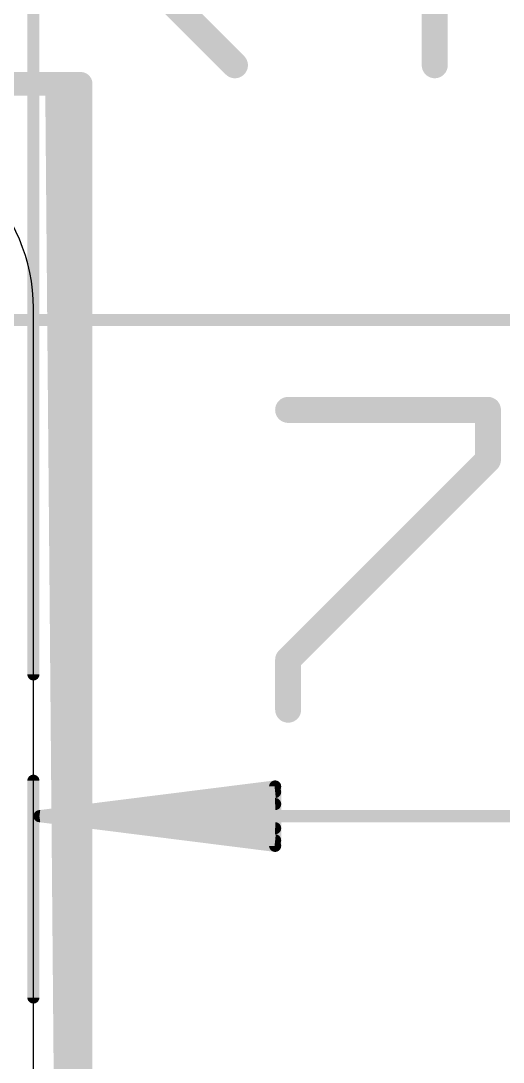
# Model space of a CAD drawing. Extents: x -5.8 to 38.5, y -8.1 to 30.4.
# Drawn here: x 25.26 to 30.45, y 4.09 to 15.28 of the extents above; entities that cross this region are included whole.
import ezdxf

# ---------------------------------------------------------------- set-up
doc = ezdxf.new("R2010")
doc.units = 0
for name, color, linetype in [('1', 12, 'CONTINUOUS'), ('16', 132, 'CONTINUOUS'), ('20', 53, 'CONTINUOUS'), ('51', 253, 'CONTINUOUS')]:
    doc.layers.add(name, color=color, linetype=linetype)

msp = doc.modelspace()

# ---------------------------------------------------------------- linework, layer by layer
at = {"layer": '1', "const_width": 0.254}
for points in [[(25.654, 14.605), (3.048, 14.605)], [(25.7645, 1.678), (25.654, 14.605)]]:
    msp.add_lwpolyline(points, dxfattribs=at)
at = {"layer": '1', "const_width": 0.127}
for points in [[(25.7175, 14.6055, 1), (25.5905, 14.6045)], [(25.654, 14.5415, 1), (25.654, 14.6685)]]:
    msp.add_lwpolyline(points, format="xyb", dxfattribs=at)
at = {"layer": '16', "const_width": 0.254}
for points in [[(25.908, 14.605), (3.175, 14.605)], [(25.908, 1.2461), (25.908, 14.605)]]:
    msp.add_lwpolyline(points, dxfattribs=at)
at = {"layer": '16', "const_width": 0.127}
for points in [[(25.9715, 14.605, 1), (25.8445, 14.605)], [(25.908, 14.5415, 1), (25.908, 14.6685)]]:
    msp.add_lwpolyline(points, format="xyb", dxfattribs=at)
at = {"layer": '20'}
msp.add_line((25.4, 1.905), (25.4, 12.192), dxfattribs=at)
msp.add_arc((23.495, 12.192), 1.905, 0, 90, dxfattribs=at)
at = {"layer": '51'}
for points, const_width in [([(25.4, 8.255), (25.4, 18.079)], 0.13), ([(29.7163, 14.8047), (29.7163, 16.9536)], 0.2794), ([(27.5674, 14.8047), (26.4929, 15.8792)], 0.2794), ([(23.368, 12.065), (32.811, 12.065)], 0.13), ([(28.1397, 11.0991), (30.2886, 11.0991)], 0.2794), ([(30.2886, 11.0991), (30.2886, 10.5618)], 0.2794), ([(30.2886, 10.5618), (28.1397, 8.4129)], 0.2794), ([(28.1397, 8.4129), (28.1397, 7.8757)], 0.2794), ([(25.4, 7.112), (25.4, 4.781)], 0.13), ([(25.465, 6.731), (28, 7.0502)], 0.13), ([(25.465, 6.731), (28, 6.991)], 0.13), ([(28, 7.0502), (28, 6.4118)], 0.13), ([(25.465, 6.731), (28, 6.861)], 0.13), ([(25.465, 6.731), (37.7471, 6.731)], 0.13), ([(28, 6.4118), (25.465, 6.731)], 0.13), ([(28, 6.601), (25.465, 6.731)], 0.13), ([(28, 6.471), (25.465, 6.731)], 0.13)]:
    msp.add_lwpolyline(points, dxfattribs=dict(at, const_width=const_width))
for points, const_width in [([(27.518, 14.7553, 1), (27.6168, 14.8541)], 0.1397), ([(29.6465, 14.8047, 1), (29.7861, 14.8047)], 0.1397), ([(28.1397, 11.1689, 1), (28.1397, 11.0292)], 0.1397), ([(30.3585, 11.0991, 1), (30.2188, 11.0991)], 0.1397), ([(30.2886, 11.0292, 1), (30.2886, 11.1689)], 0.1397), ([(30.338, 10.5124, 1), (30.2392, 10.6112)], 0.1397), ([(30.2188, 10.5618, 1), (30.3585, 10.5618)], 0.1397), ([(28.0903, 8.4623, 1), (28.1891, 8.3635)], 0.1397), ([(28.2096, 8.4129, 1), (28.0699, 8.4129)], 0.1397), ([(25.3675, 8.255, 1), (25.4325, 8.255)], 0.065), ([(28.0699, 7.8757, 1), (28.2096, 7.8757)], 0.1397), ([(25.4325, 7.112, 1), (25.3675, 7.112)], 0.065), ([(28.0325, 7.0502, 1), (27.9675, 7.0502)], 0.065), ([(28.0041, 7.018, 1), (27.9959, 7.0825)], 0.065), ([(28.0033, 6.9587, 1), (27.9967, 7.0233)], 0.065), ([(28.0017, 6.8285, 1), (27.9983, 6.8935)], 0.065), ([(25.465, 6.7635, 1), (25.465, 6.6985)], 0.065), ([(25.4691, 6.7632, 1), (25.4609, 6.6988)], 0.065), ([(25.4633, 6.7635, 1), (25.4667, 6.6985)], 0.065), ([(25.4667, 6.7635, 1), (25.4633, 6.6985)], 0.065), ([(25.4683, 6.7633, 1), (25.4617, 6.6987)], 0.065), ([(25.4617, 6.7633, 1), (25.4683, 6.6987)], 0.065), ([(25.4609, 6.7632, 1), (25.4691, 6.6988)], 0.065), ([(27.9983, 6.5685, 1), (28.0017, 6.6335)], 0.065), ([(27.9967, 6.4387, 1), (28.0033, 6.5033)], 0.065), ([(27.9675, 6.4118, 1), (28.0325, 6.4118)], 0.065), ([(27.9959, 6.3795, 1), (28.0041, 6.444)], 0.065), ([(25.3675, 4.781, 1), (25.4325, 4.781)], 0.065)]:
    msp.add_lwpolyline(points, format="xyb", dxfattribs=dict(at, const_width=const_width))

doc.saveas('drawing.dxf')
